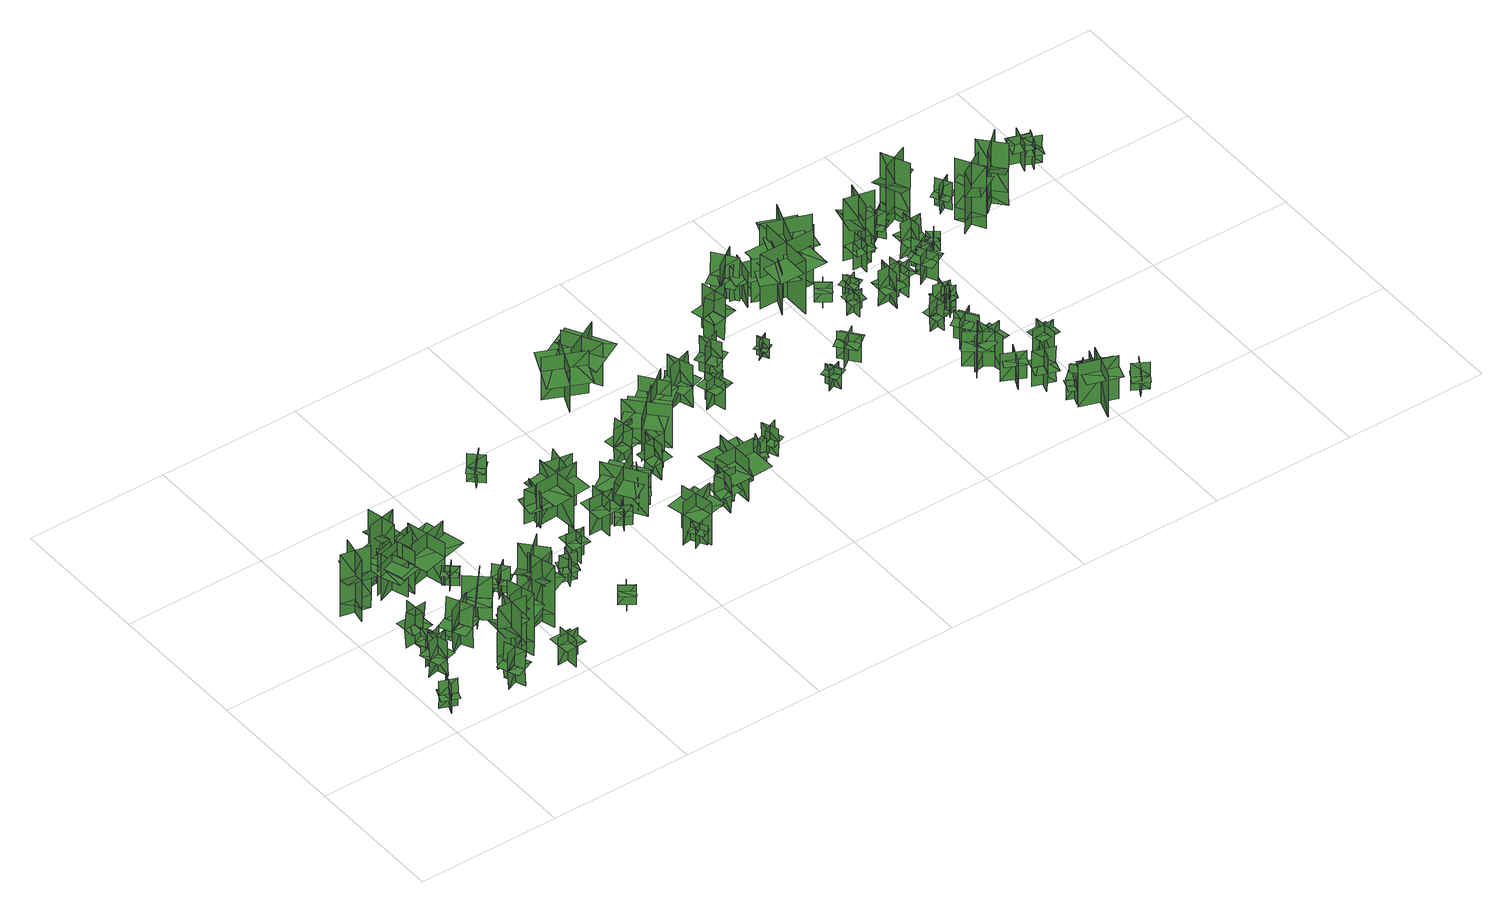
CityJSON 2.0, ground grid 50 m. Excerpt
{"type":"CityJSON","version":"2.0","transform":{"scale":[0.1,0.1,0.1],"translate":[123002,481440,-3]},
"CityObjects":{
"tree1":{"type":"SolitaryVegetationObject","geometry":[{"type":"MultiSurface","lod":"1","boundaries":[[[0,1,2]],[[0,2,3]],[[4,5,6]],[[4,6,7]],[[8,9,5]],[[8,5,4]],[[10,11,1]],[[10,1,0]],[[0,1,12]],[[0,12,13]],[[0,14,15]],[[0,15,1]]]}]},
"tree2":{"type":"SolitaryVegetationObject","geometry":[{"type":"MultiSurface","lod":"1","boundaries":[[[16,17,18]],[[16,18,19]],[[20,21,22]],[[20,22,23]],[[24,25,21]],[[24,21,20]],[[26,27,17]],[[26,17,16]],[[16,17,28]],[[16,28,29]],[[16,30,31]],[[16,31,17]]]}]},
"tree3":{"type":"SolitaryVegetationObject","geometry":[{"type":"MultiSurface","lod":"1","boundaries":[[[32,33,34]],[[32,34,35]],[[36,37,38]],[[36,38,39]],[[40,41,42]],[[40,42,43]],[[40,43,44]],[[40,44,45]]]}]},
"tree4":{"type":"SolitaryVegetationObject","geometry":[{"type":"MultiSurface","lod":"1","boundaries":[[[46,47,48]],[[46,48,49]],[[50,51,52]],[[50,52,53]],[[54,55,51]],[[54,51,50]],[[56,57,47]],[[56,47,46]],[[58,59,60]],[[58,60,61]],[[62,63,64]],[[62,64,65]]]}]},
"tree5":{"type":"SolitaryVegetationObject","geometry":[{"type":"MultiSurface","lod":"1","boundaries":[[[66,67,68]],[[66,68,69]],[[70,71,72]],[[70,72,73]],[[74,75,71]],[[74,71,70]],[[76,77,67]],[[76,67,66]],[[66,67,78]],[[66,78,79]],[[66,80,81]],[[66,81,67]]]}]},
"tree6":{"type":"SolitaryVegetationObject","geometry":[{"type":"MultiSurface","lod":"1","boundaries":[[[82,83,84]],[[82,84,85]],[[86,87,88]],[[86,88,89]],[[90,91,87]],[[90,87,86]],[[92,93,83]],[[92,83,82]],[[82,83,94]],[[82,94,95]],[[82,96,97]],[[82,97,83]]]}]},
"tree7":{"type":"SolitaryVegetationObject","geometry":[{"type":"MultiSurface","lod":"1","boundaries":[[[98,99,100]],[[98,100,101]],[[102,103,104]],[[102,104,105]],[[106,107,103]],[[106,103,102]],[[108,109,99]],[[108,99,98]],[[98,99,110]],[[98,110,111]],[[98,112,113]],[[98,113,99]]]}]},
"tree8":{"type":"SolitaryVegetationObject","geometry":[{"type":"MultiSurface","lod":"1","boundaries":[[[114,115,116]],[[114,116,117]],[[118,119,120]],[[118,120,121]],[[122,123,119]],[[122,119,118]],[[124,125,115]],[[124,115,114]],[[126,127,128]],[[126,128,129]],[[130,131,132]],[[130,132,133]]]}]},
"tree9":{"type":"SolitaryVegetationObject","geometry":[{"type":"MultiSurface","lod":"1","boundaries":[[[134,135,136]],[[134,136,137]],[[138,139,140]],[[138,140,141]],[[142,143,144]],[[142,144,145]],[[142,145,146]],[[142,146,147]]]}]},
"tree10":{"type":"SolitaryVegetationObject","geometry":[{"type":"MultiSurface","lod":"1","boundaries":[[[148,149,150]],[[148,150,151]],[[152,153,154]],[[152,154,155]],[[156,157,153]],[[156,153,152]],[[158,159,149]],[[158,149,148]],[[160,161,162]],[[160,162,163]],[[164,165,166]],[[164,166,167]]]}]},
"tree11":{"type":"SolitaryVegetationObject","geometry":[{"type":"MultiSurface","lod":"1","boundaries":[[[168,169,170]],[[168,170,171]],[[172,173,174]],[[172,174,175]],[[176,177,173]],[[176,173,172]],[[178,179,169]],[[178,169,168]],[[180,181,182]],[[180,182,183]],[[184,185,186]],[[184,186,187]]]}]},
"tree12":{"type":"SolitaryVegetationObject","geometry":[{"type":"MultiSurface","lod":"1","boundaries":[[[188,189,190]],[[188,190,191]],[[192,193,194]],[[192,194,195]],[[196,197,198]],[[196,198,199]],[[196,199,200]],[[196,200,201]]]}]},
"tree13":{"type":"SolitaryVegetationObject","geometry":[{"type":"MultiSurface","lod":"1","boundaries":[[[202,203,204]],[[202,204,205]],[[206,207,208]],[[206,208,209]],[[210,211,212]],[[210,212,213]],[[210,213,214]],[[210,214,215]]]}]},
"tree14":{"type":"SolitaryVegetationObject","geometry":[{"type":"MultiSurface","lod":"1","boundaries":[[[216,217,218]],[[216,218,219]],[[220,221,222]],[[220,222,223]],[[224,225,226]],[[224,226,227]],[[224,227,228]],[[224,228,229]]]}]},
"tree15":{"type":"SolitaryVegetationObject","geometry":[{"type":"MultiSurface","lod":"1","boundaries":[[[230,231,232]],[[230,232,233]],[[234,235,236]],[[234,236,237]],[[238,239,235]],[[238,235,234]],[[240,241,231]],[[240,231,230]],[[230,231,242]],[[230,242,243]],[[230,244,245]],[[230,245,231]]]}]},
"tree16":{"type":"SolitaryVegetationObject","geometry":[{"type":"MultiSurface","lod":"1","boundaries":[[[246,247,248]],[[246,248,249]],[[250,251,252]],[[250,252,253]],[[254,255,251]],[[254,251,250]],[[256,257,247]],[[256,247,246]],[[246,247,258]],[[246,258,259]],[[246,260,261]],[[246,261,247]]]}]},
"tree17":{"type":"SolitaryVegetationObject","geometry":[{"type":"MultiSurface","lod":"1","boundaries":[[[262,263,264]],[[262,264,265]],[[266,267,268]],[[266,268,269]],[[270,271,272]],[[270,272,273]],[[270,273,274]],[[270,274,275]]]}]},
"tree18":{"type":"SolitaryVegetationObject","geometry":[{"type":"MultiSurface","lod":"1","boundaries":[[[276,277,278]],[[276,278,279]],[[280,281,282]],[[280,282,283]],[[284,285,286]],[[284,286,287]],[[284,287,288]],[[284,288,289]]]}]},
"tree19":{"type":"SolitaryVegetationObject","geometry":[{"type":"MultiSurface","lod":"1","boundaries":[[[290,291,292]],[[290,292,293]],[[294,295,296]],[[294,296,297]],[[298,299,300]],[[298,300,301]],[[298,301,302]],[[298,302,303]]]}]},
"tree20":{"type":"SolitaryVegetationObject","geometry":[{"type":"MultiSurface","lod":"1","boundaries":[[[304,305,306]],[[304,306,307]],[[308,309,310]],[[308,310,311]],[[312,313,309]],[[312,309,308]],[[314,315,305]],[[314,305,304]],[[316,317,318]],[[316,318,319]],[[320,321,322]],[[320,322,323]]]}]},
"tree21":{"type":"SolitaryVegetationObject","geometry":[{"type":"MultiSurface","lod":"1","boundaries":[[[324,325,326]],[[324,326,327]],[[328,329,330]],[[328,330,331]],[[332,333,329]],[[332,329,328]],[[334,335,325]],[[334,325,324]],[[336,337,338]],[[336,338,339]],[[340,341,342]],[[340,342,343]]]}]},
"tree22":{"type":"SolitaryVegetationObject","geometry":[{"type":"MultiSurface","lod":"1","boundaries":[[[344,345,346]],[[344,346,347]],[[348,349,350]],[[348,350,351]],[[352,353,349]],[[352,349,348]],[[354,355,345]],[[354,345,344]],[[344,345,356]],[[344,356,357]],[[344,358,359]],[[344,359,345]]]}]},
"tree23":{"type":"SolitaryVegetationObject","geometry":[{"type":"MultiSurface","lod":"1","boundaries":[[[360,361,362]],[[360,362,363]],[[364,365,366]],[[364,366,367]],[[368,369,365]],[[368,365,364]],[[370,371,361]],[[370,361,360]],[[360,361,372]],[[360,372,373]],[[360,374,375]],[[360,375,361]]]}]},
"tree24":{"type":"SolitaryVegetationObject","geometry":[{"type":"MultiSurface","lod":"1","boundaries":[[[376,377,378]],[[376,378,379]],[[380,381,382]],[[380,382,383]],[[384,385,386]],[[384,386,387]],[[384,387,388]],[[384,388,389]]]}]},
"tree25":{"type":"SolitaryVegetationObject","geometry":[{"type":"MultiSurface","lod":"1","boundaries":[[[390,391,392]],[[390,392,393]],[[394,395,396]],[[394,396,397]],[[398,399,400]],[[398,400,401]],[[398,402,403]],[[398,403,399]]]}]},
"tree26":{"type":"SolitaryVegetationObject","geometry":[{"type":"MultiSurface","lod":"1","boundaries":[[[404,405,406]],[[404,406,407]],[[408,409,410]],[[408,410,411]],[[412,413,409]],[[412,409,408]],[[414,415,405]],[[414,405,404]],[[404,405,416]],[[404,416,417]],[[404,418,419]],[[404,419,405]]]}]},
"tree27":{"type":"SolitaryVegetationObject","geometry":[{"type":"MultiSurface","lod":"1","boundaries":[[[420,421,422]],[[420,422,423]],[[424,425,426]],[[424,426,427]],[[428,429,425]],[[428,425,424]],[[430,431,421]],[[430,421,420]],[[420,421,432]],[[420,432,433]],[[420,434,435]],[[420,435,421]]]}]},
"tree28":{"type":"SolitaryVegetationObject","geometry":[{"type":"MultiSurface","lod":"1","boundaries":[[[436,437,438]],[[436,438,439]],[[440,441,442]],[[440,442,443]],[[444,445,446]],[[444,446,447]],[[444,447,448]],[[444,448,449]]]}]},
"tree29":{"type":"SolitaryVegetationObject","geometry":[{"type":"MultiSurface","lod":"1","boundaries":[[[450,451,452]],[[450,452,453]],[[454,455,456]],[[454,456,457]],[[458,459,460]],[[458,460,461]],[[458,462,463]],[[458,463,459]]]}]},
"tree30":{"type":"SolitaryVegetationObject","geometry":[{"type":"MultiSurface","lod":"1","boundaries":[[[464,465,466]],[[464,466,467]],[[468,469,470]],[[468,470,471]],[[472,473,469]],[[472,469,468]],[[474,475,465]],[[474,465,464]],[[464,465,476]],[[464,476,477]],[[464,478,479]],[[464,479,465]]]}]},
"tree31":{"type":"SolitaryVegetationObject","geometry":[{"type":"MultiSurface","lod":"1","boundaries":[[[480,481,482]],[[480,482,483]],[[484,485,486]],[[484,486,487]],[[488,489,490]],[[488,490,491]],[[488,491,492]],[[488,492,493]]]}]},
"tree32":{"type":"SolitaryVegetationObject","geometry":[{"type":"MultiSurface","lod":"1","boundaries":[[[494,495,496]],[[494,496,497]],[[498,499,500]],[[498,500,501]],[[502,503,504]],[[502,504,505]],[[502,505,506]],[[502,506,507]]]}]},
"tree33":{"type":"SolitaryVegetationObject","geometry":[{"type":"MultiSurface","lod":"1","boundaries":[[[508,509,510]],[[508,510,511]],[[512,513,514]],[[512,514,515]],[[516,517,518]],[[516,518,519]],[[516,519,520]],[[516,520,521]]]}]},
"tree34":{"type":"SolitaryVegetationObject","geometry":[{"type":"MultiSurface","lod":"1","boundaries":[[[522,523,524]],[[522,524,525]],[[526,527,528]],[[526,528,529]],[[530,531,532]],[[530,532,533]],[[530,533,534]],[[530,534,535]]]}]},
"tree35":{"type":"SolitaryVegetationObject","geometry":[{"type":"MultiSurface","lod":"1","boundaries":[[[536,537,538]],[[536,538,539]],[[540,541,542]],[[540,542,543]],[[544,545,541]],[[544,541,540]],[[546,547,537]],[[546,537,536]],[[536,537,548]],[[536,548,549]],[[536,550,551]],[[536,551,537]]]}]},
"tree36":{"type":"SolitaryVegetationObject","geometry":[{"type":"MultiSurface","lod":"1","boundaries":[[[552,553,554]],[[552,554,555]],[[556,557,558]],[[556,558,559]],[[560,561,557]],[[560,557,556]],[[562,563,553]],[[562,553,552]],[[552,553,564]],[[552,564,565]],[[552,566,567]],[[552,567,553]]]}]},
"tree37":{"type":"SolitaryVegetationObject","geometry":[{"type":"MultiSurface","lod":"1","boundaries":[[[568,569,570]],[[568,570,571]],[[572,573,574]],[[572,574,575]],[[576,577,573]],[[576,573,572]],[[578,579,569]],[[578,569,568]],[[568,569,580]],[[568,580,581]],[[568,582,583]],[[568,583,569]]]}]},
"tree38":{"type":"SolitaryVegetationObject","geometry":[{"type":"MultiSurface","lod":"1","boundaries":[[[584,585,586]],[[584,586,587]],[[588,589,590]],[[588,590,591]],[[592,593,589]],[[592,589,588]],[[594,595,585]],[[594,585,584]],[[584,585,596]],[[584,596,597]],[[584,598,599]],[[584,599,585]]]}]},
"tree39":{"type":"SolitaryVegetationObject","geometry":[{"type":"MultiSurface","lod":"1","boundaries":[[[600,601,602]],[[600,602,603]],[[604,605,606]],[[604,606,607]],[[608,609,610]],[[608,610,611]],[[608,611,612]],[[608,612,613]]]}]},
"tree40":{"type":"SolitaryVegetationObject","geometry":[{"type":"MultiSurface","lod":"1","boundaries":[[[614,615,616]],[[614,616,617]],[[618,619,620]],[[618,620,621]],[[622,623,624]],[[622,624,625]],[[622,625,626]],[[622,626,627]]]}]},
"tree41":{"type":"SolitaryVegetationObject","geometry":[{"type":"MultiSurface","lod":"1","boundaries":[[[628,629,630]],[[628,630,631]],[[632,633,634]],[[632,634,635]],[[636,637,638]],[[636,638,639]],[[636,639,640]],[[636,640,641]]]}]},
"tree42":{"type":"SolitaryVegetationObject","geometry":[{"type":"MultiSurface","lod":"1","boundaries":[[[642,643,644]],[[642,644,645]],[[646,647,648]],[[646,648,649]],[[650,651,652]],[[650,652,653]],[[650,654,655]],[[650,655,651]]]}]},
"tree43":{"type":"SolitaryVegetationObject","geometry":[{"type":"MultiSurface","lod":"1","boundaries":[[[656,657,658]],[[656,658,659]],[[660,661,662]],[[660,662,663]],[[664,665,661]],[[664,661,660]],[[666,667,657]],[[666,657,656]],[[656,657,668]],[[656,668,669]],[[656,670,671]],[[656,671,657]]]}]},
"tree44":{"type":"SolitaryVegetationObject","geometry":[{"type":"MultiSurface","lod":"1","boundaries":[[[672,673,674]],[[672,674,675]],[[676,677,678]],[[676,678,679]],[[680,681,682]],[[680,682,683]],[[680,683,684]],[[680,684,685]]]}]},
"tree45":{"type":"SolitaryVegetationObject","geometry":[{"type":"MultiSurface","lod":"1","boundaries":[[[686,687,688]],[[686,688,689]],[[690,691,692]],[[690,692,693]],[[694,695,691]],[[694,691,690]],[[696,697,687]],[[696,687,686]],[[686,687,698]],[[686,698,699]],[[686,700,701]],[[686,701,687]]]}]},
"tree46":{"type":"SolitaryVegetationObject","geometry":[{"type":"MultiSurface","lod":"1","boundaries":[[[702,703,704]],[[702,704,705]],[[706,707,708]],[[706,708,709]],[[710,711,707]],[[710,707,706]],[[712,713,703]],[[712,703,702]],[[702,703,714]],[[702,714,715]],[[702,716,717]],[[702,717,703]]]}]},
"tree47":{"type":"SolitaryVegetationObject","geometry":[{"type":"MultiSurface","lod":"1","boundaries":[[[718,719,720]],[[718,720,721]],[[722,723,724]],[[722,724,725]],[[726,727,728]],[[726,728,729]],[[726,729,730]],[[726,730,731]]]}]},
"tree48":{"type":"SolitaryVegetationObject","geometry":[{"type":"MultiSurface","lod":"1","boundaries":[[[732,733,734]],[[732,734,735]],[[736,737,738]],[[736,738,739]],[[740,741,742]],[[740,742,743]],[[740,743,744]],[[740,744,745]]]}]},
"tree49":{"type":"SolitaryVegetationObject","geometry":[{"type":"MultiSurface","lod":"1","boundaries":[[[746,747,748]],[[746,748,749]],[[750,751,752]],[[750,752,753]],[[754,755,751]],[[754,751,750]],[[756,757,747]],[[756,747,746]],[[746,747,758]],[[746,758,759]],[[746,760,761]],[[746,761,747]]]}]},
"tree50":{"type":"SolitaryVegetationObject","geometry":[{"type":"MultiSurface","lod":"1","boundaries":[[[762,763,764]],[[762,764,765]],[[766,767,768]],[[766,768,769]],[[770,771,767]],[[770,767,766]],[[772,773,763]],[[772,763,762]],[[762,763,774]],[[762,774,775]],[[762,776,777]],[[762,777,763]]]}]},
"tree51":{"type":"SolitaryVegetationObject","geometry":[{"type":"MultiSurface","lod":"1","boundaries":[[[778,779,780]],[[778,780,781]],[[782,783,784]],[[782,784,785]],[[786,787,783]],[[786,783,782]],[[788,789,779]],[[788,779,778]],[[778,779,790]],[[778,790,791]],[[778,792,793]],[[778,793,779]]]}]},
"tree52":{"type":"SolitaryVegetationObject","geometry":[{"type":"MultiSurface","lod":"1","boundaries":[[[794,795,796]],[[794,796,797]],[[798,799,800]],[[798,800,801]],[[802,803,804]],[[802,804,805]],[[802,805,806]],[[802,806,807]]]}]},
"tree53":{"type":"SolitaryVegetationObject","geometry":[{"type":"MultiSurface","lod":"1","boundaries":[[[808,809,810]],[[808,810,811]],[[812,813,814]],[[812,814,815]],[[816,817,818]],[[816,818,819]],[[816,819,820]],[[816,820,821]]]}]},
"tree54":{"type":"SolitaryVegetationObject","geometry":[{"type":"MultiSurface","lod":"1","boundaries":[[[822,823,824]],[[822,824,825]],[[826,827,828]],[[826,828,829]],[[830,831,827]],[[830,827,826]],[[832,833,823]],[[832,823,822]],[[822,823,834]],[[822,834,835]],[[822,836,837]],[[822,837,823]]]}]},
"tree55":{"type":"SolitaryVegetationObject","geometry":[{"type":"MultiSurface","lod":"1","boundaries":[[[838,839,840]],[[838,840,841]],[[842,843,844]],[[842,844,845]],[[846,847,848]],[[846,848,849]],[[846,850,851]],[[846,851,847]]]}]},
"tree56":{"type":"SolitaryVegetationObject","geometry":[{"type":"MultiSurface","lod":"1","boundaries":[[[852,853,854]],[[852,854,855]],[[856,857,858]],[[856,858,859]],[[860,861,862]],[[860,862,863]],[[860,863,864]],[[860,864,865]]]}]},
"tree57":{"type":"SolitaryVegetationObject","geometry":[{"type":"MultiSurface","lod":"1","boundaries":[[[866,867,868]],[[866,868,869]],[[870,871,872]],[[870,872,873]],[[874,875,876]],[[874,876,877]],[[874,877,878]],[[874,878,879]]]}]},
"tree58":{"type":"SolitaryVegetationObject","geometry":[{"type":"MultiSurface","lod":"1","boundaries":[[[880,881,882]],[[880,882,883]],[[884,885,886]],[[884,886,887]],[[888,889,885]],[[888,885,884]],[[890,891,881]],[[890,881,880]],[[880,881,892]],[[880,892,893]],[[880,894,895]],[[880,895,881]]]}]},
"tree59":{"type":"SolitaryVegetationObject","geometry":[{"type":"MultiSurface","lod":"1","boundaries":[[[896,897,898]],[[896,898,899]],[[900,901,902]],[[900,902,903]],[[904,905,906]],[[904,906,907]],[[904,907,908]],[[904,908,909]]]}]},
"tree60":{"type":"SolitaryVegetationObject","geometry":[{"type":"MultiSurface","lod":"1","boundaries":[[[910,911,912]],[[910,912,913]],[[914,915,916]],[[914,916,917]],[[918,919,920]],[[918,920,921]],[[918,921,922]],[[918,922,923]]]}]},
"tree61":{"type":"SolitaryVegetationObject","geometry":[{"type":"MultiSurface","lod":"1","boundaries":[[[924,925,926]],[[924,926,927]],[[928,929,930]],[[928,930,931]],[[932,933,934]],[[932,934,935]],[[932,936,937]],[[932,937,933]]]}]},
"tree62":{"type":"SolitaryVegetationObject","geometry":[{"type":"MultiSurface","lod":"1","boundaries":[[[938,939,940]],[[938,940,941]],[[942,943,944]],[[942,944,945]],[[946,947,948]],[[946,948,949]],[[946,949,950]],[[946,950,951]]]}]},
"tree63":{"type":"SolitaryVegetationObject","geometry":[{"type":"MultiSurface","lod":"1","boundaries":[[[952,953,954]],[[952,954,955]],[[956,957,958]],[[956,958,959]],[[960,961,962]],[[960,962,963]],[[960,964,965]],[[960,965,961]]]}]},
"tree64":{"type":"SolitaryVegetationObject","geometry":[{"type":"MultiSurface","lod":"1","boundaries":[[[966,967,968]],[[966,968,969]],[[970,971,972]],[[970,972,973]],[[974,975,976]],[[974,976,977]],[[974,978,979]],[[974,979,975]]]}]},
"tree65":{"type":"SolitaryVegetationObject","geometry":[{"type":"MultiSurface","lod":"1","boundaries":[[[980,981,982]],[[980,982,983]],[[984,985,986]],[[984,986,987]],[[988,989,990]],[[988,990,991]],[[988,991,992]],[[988,992,993]]]}]},
"tree66":{"type":"SolitaryVegetationObject","geometry":[{"type":"MultiSurface","lod":"1","boundaries":[[[994,995,996]],[[994,996,997]],[[998,999,1000]],[[998,1000,1001]],[[1002,1003,1004]],[[1002,1004,1005]],[[1002,1005,1006]],[[1002,1006,1007]]]}]},
"tree67":{"type":"SolitaryVegetationObject","geometry":[{"type":"MultiSurface","lod":"1","boundaries":[[[1008,1009,1010]],[[1008,1010,1011]],[[1012,1013,1014]],[[1012,1014,1015]],[[1016,1017,1013]],[[1016,1013,1012]],[[1018,1019,1009]],[[1018,1009,1008]],[[1008,1009,1020]],[[1008,1020,1021]],[[1008,1022,1023]],[[1008,1023,1009]]]}]},
"tree68":{"type":"SolitaryVegetationObject","geometry":[{"type":"MultiSurface","lod":"1","boundaries":[[[1024,1025,1026]],[[1024,1026,1027]],[[1028,1029,1030]],[[1028,1030,1031]],[[1032,1033,1034]],[[1032,1034,1035]],[[1032,1036,1037]],[[1032,1037,1033]]]}]},
"tree69":{"type":"SolitaryVegetationObject","geometry":[{"type":"MultiSurface","lod":"1","boundaries":[[[1038,1039,1040]],[[1038,1040,1041]],[[1042,1043,1044]],[[1042,1044,1045]],[[1046,1047,1043]],[[1046,1043,1042]],[[1048,1049,1039]],[[1048,1039,1038]],[[1038,1039,1050]],[[1038,1050,1051]],[[1038,1052,1053]],[[1038,1053,1039]]]}]},
"tree70":{"type":"SolitaryVegetationObject","geometry":[{"type":"MultiSurface","lod":"1","boundaries":[[[1054,1055,1056]],[[1054,1056,1057]],[[1058,1059,1060]],[[1058,1060,1061]],[[1062,1063,1064]],[[1062,1064,1065]],[[1062,1066,1067]],[[1062,1067,1063]]]}]},
"tree71":{"type":"SolitaryVegetationObject","geometry":[{"type":"MultiSurface","lod":"1","boundaries":[[[1068,1069,1070]],[[1068,1070,1071]],[[1072,1073,1074]],[[1072,1074,1075]],[[1076,1077,1073]],[[1076,1073,1072]],[[1078,1079,1069]],[[1078,1069,1068]],[[1068,1069,1080]],[[1068,1080,1081]],[[1068,1082,1083]],[[1068,1083,1069]]]}]},
"tree72":{"type":"SolitaryVegetationObject","geometry":[{"type":"MultiSurface","lod":"1","boundaries":[[[1084,1085,1086]],[[1084,1086,1087]],[[1088,1089,1090]],[[1088,1090,1091]],[[1092,1093,1094]],[[1092,1094,1095]],[[1092,1096,1097]],[[1092,1097,1093]]]}]},
"tree73":{"type":"SolitaryVegetationObject","geometry":[{"type":"MultiSurface","lod":"1","boundaries":[[[1098,1099,1100]],[[1098,1100,1101]],[[1102,1103,1104]],[[1102,1104,1105]],[[1106,1107,1108]],[[1106,1108,1109]],[[1106,1109,1110]],[[1106,1110,1111]]]}]},
"tree74":{"type":"SolitaryVegetationObject","geometry":[{"type":"MultiSurface","lod":"1","boundaries":[[[1112,1113,1114]],[[1112,1114,1115]],[[1116,1117,1118]],[[1116,1118,1119]],[[1120,1121,1122]],[[1120,1122,1123]],[[1120,1123,1124]],[[1120,1124,1125]]]}]},
"tree75":{"type":"SolitaryVegetationObject","geometry":[{"type":"MultiSurface","lod":"1","boundaries":[[[1126,1127,1128]],[[1126,1128,1129]],[[1130,1131,1132]],[[1130,1132,1133]],[[1134,1135,1136]],[[1134,1136,1137]],[[1134,1138,1139]],[[1134,1139,1135]]]}]},
"tree76":{"type":"SolitaryVegetationObject","geometry":[{"type":"MultiSurface","lod":"1","boundaries":[[[1140,1141,1142]],[[1140,1142,1143]],[[1144,1145,1146]],[[1144,1146,1147]],[[1148,1149,1145]],[[1148,1145,1144]],[[1150,1151,1141]],[[1150,1141,1140]],[[1140,1141,1152]],[[1140,1152,1153]],[[1140,1154,1155]],[[1140,1155,1141]]]}]},
"tree77":{"type":"SolitaryVegetationObject","geometry":[{"type":"MultiSurface","lod":"1","boundaries":[[[1156,1157,1158]],[[1156,1158,1159]],[[1160,1161,1162]],[[1160,1162,1163]],[[1164,1165,1161]],[[1164,1161,1160]],[[1166,1167,1157]],[[1166,1157,1156]],[[1168,1169,1170]],[[1168,1170,1171]],[[1172,1173,1174]],[[1172,1174,1175]]]}]},
"tree78":{"type":"SolitaryVegetationObject","geometry":[{"type":"MultiSurface","lod":"1","boundaries":[[[1176,1177,1178]],[[1176,1178,1179]],[[1180,1181,1182]],[[1180,1182,1183]],[[1184,1185,1186]],[[1184,1186,1187]],[[1184,1188,1189]],[[1184,1189,1185]]]}]},
"tree79":{"type":"SolitaryVegetationObject","geometry":[{"type":"MultiSurface","lod":"1","boundaries":[[[1190,1191,1192]],[[1190,1192,1193]],[[1194,1195,1196]],[[1194,1196,1197]],[[1198,1199,1200]],[[1198,1200,1201]],[[1198,1202,1203]],[[1198,1203,1199]]]}]},
"tree80":{"type":"SolitaryVegetationObject","geometry":[{"type":"MultiSurface","lod":"1","boundaries":[[[1204,1205,1206]],[[1204,1206,1207]],[[1208,1209,1210]],[[1208,1210,1211]],[[1212,1213,1209]],[[1212,1209,1208]],[[1214,1215,1205]],[[1214,1205,1204]],[[1216,1217,1218]],[[1216,1218,1219]],[[1220,1221,1222]],[[1220,1222,1223]]]}]},
"tree81":{"type":"SolitaryVegetationObject","geometry":[{"type":"MultiSurface","lod":"1","boundaries":[[[1224,1225,1226]],[[1224,1226,1227]],[[1228,1229,1230]],[[1228,1230,1231]],[[1232,1233,1229]],[[1232,1229,1228]],[[1234,1235,1225]],[[1234,1225,1224]],[[1224,1225,1236]],[[1224,1236,1237]],[[1224,1238,1239]],[[1224,1239,1225]]]}]},
"tree82":{"type":"SolitaryVegetationObject","geometry":[{"type":"MultiSurface","lod":"1","boundaries":[[[1240,1241,1242]],[[1240,1242,1243]],[[1244,1245,1246]],[[1244,1246,1247]],[[1248,1249,1250]],[[1248,1250,1251]],[[1248,1251,1252]],[[1248,1252,1253]]]}]},
"tree83":{"type":"SolitaryVegetationObject","geometry":[{"type":"MultiSurface","lod":"1","boundaries":[[[1254,1255,1256]],[[1254,1256,1257]],[[1258,1259,1260]],[[1258,1260,1261]],[[1262,1263,1259]],[[1262,1259,1258]],[[1264,1265,1255]],[[1264,1255,1254]],[[1254,1255,1266]],[[1254,1266,1267]],[[1254,1268,1269]],[[1254,1269,1255]]]}]},
"tree84":{"type":"SolitaryVegetationObject","geometry":[{"type":"MultiSurface","lod":"1","boundaries":[[[1270,1271,1272]],[[1270,1272,1273]],[[1274,1275,1276]],[[1274,1276,1277]],[[1278,1279,1275]],[[1278,1275,1274]],[[1280,1281,1271]],[[1280,1271,1270]],[[1270,1271,1282]],[[1270,1282,1283]],[[1270,1284,1285]],[[1270,1285,1271]]]}]},
"tree85":{"type":"SolitaryVegetationObject","geometry":[{"type":"MultiSurface","lod":"1","boundaries":[[[1286,1287,1288]],[[1286,1288,1289]],[[1290,1291,1292]],[[1290,1292,1293]],[[1294,1295,1291]],[[1294,1291,1290]],[[1296,1297,1287]],[[1296,1287,1286]],[[1286,1287,1298]],[[1286,1298,1299]],[[1286,1300,1301]],[[1286,1301,1287]]]}]},
"tree86":{"type":"SolitaryVegetationObject","geometry":[{"type":"MultiSurface","lod":"1","boundaries":[[[1302,1303,1304]],[[1302,1304,1305]],[[1306,1307,1308]],[[1306,1308,1309]],[[1310,1311,1312]],[[1310,1312,1313]],[[1310,1313,1314]],[[1310,1314,1315]]]}]},
"tree87":{"type":"SolitaryVegetationObject","geometry":[{"type":"MultiSurface","lod":"1","boundaries":[[[1316,1317,1318]],[[1316,1318,1319]],[[1320,1321,1322]],[[1320,1322,1323]],[[1324,1325,1321]],[[1324,1321,1320]],[[1326,1327,1317]],[[1326,1317,1316]],[[1328,1329,1330]],[[1328,1330,1331]],[[1332,1333,1334]],[[1332,1334,1335]]]}]},
"tree88":{"type":"SolitaryVegetationObject","geometry":[{"type":"MultiSurface","lod":"1","boundaries":[[[1336,1337,1338]],[[1336,1338,1339]],[[1340,1341,1342]],[[1340,1342,1343]],[[1344,1345,1341]],[[1344,1341,1340]],[[1346,1347,1337]],[[1346,1337,1336]],[[1348,1349,1350]],[[1348,1350,1351]],[[1352,1353,1354]],[[1352,1354,1355]]]}]},
"tree89":{"type":"SolitaryVegetationObject","geometry":[{"type":"MultiSurface","lod":"1","boundaries":[[[1356,1357,1358]],[[1356,1358,1359]],[[1360,1361,1362]],[[1360,1362,1363]],[[1364,1365,1361]],[[1364,1361,1360]],[[1366,1367,1357]],[[1366,1357,1356]],[[1356,1357,1368]],[[1356,1368,1369]],[[1356,1370,1371]],[[1356,1371,1357]]]}]},
"tree90":{"type":"SolitaryVegetationObject","geometry":[{"type":"MultiSurface","lod":"1","boundaries":[[[1372,1373,1374]],[[1372,1374,1375]],[[1376,1377,1378]],[[1376,1378,1379]],[[1380,1381,1377]],[[1380,1377,1376]],[[1382,1383,1373]],[[1382,1373,1372]],[[1384,1385,1386]],[[1384,1386,1387]],[[1388,1389,1390]],[[1388,1390,1391]]]}]},
"tree91":{"type":"SolitaryVegetationObject","geometry":[{"type":"MultiSurface","lod":"1","boundaries":[[[1392,1393,1394]],[[1392,1394,1395]],[[1396,1397,1398]],[[1396,1398,1399]],[[1400,1401,1402]],[[1400,1402,1403]],[[1400,1403,1404]],[[1400,1404,1405]]]}]},
"tree92":{"type":"SolitaryVegetationObject","geometry":[{"type":"MultiSurface","lod":"1","boundaries":[[[1406,1407,1408]],[[1406,1408,1409]],[[1410,1411,1412]],[[1410,1412,1413]],[[1414,1415,1411]],[[1414,1411,1410]],[[1416,1417,1407]],[[1416,1407,1406]],[[1406,1407,1418]],[[1406,1418,1419]],[[1406,1420,1421]],[[1406,1421,1407]]]}]}
},
"vertices":[
[35,75,62],[56,131,62],[28,142,62],[6,86,62],[18,113,62],[73,91,62],[74,94,117],[19,116,117],[19,116,8],[74,94,8],[37,74,8],[59,130,8],[56,131,117],[35,75,117],[63,64,62],[84,120,62],
[129,221,78],[109,295,78],[71,285,78],[91,211,78],[83,247,78],[156,266,78],[155,271,148],[81,251,148],[81,251,8],[155,271,8],[132,222,8],[112,296,8],[109,295,148],[129,221,148],[166,231,78],[147,305,78],
[156,281,7],[126,352,7],[126,352,115],[156,281,115],[176,329,7],[104,298,7],[104,298,115],[176,329,115],[176,329,84],[160,365,84],[89,334,84],[104,298,84],[120,263,84],[191,294,84],
[136,620,59],[34,639,59],[35,641,253],[136,621,253],[93,685,59],[73,583,59],[74,583,253],[93,685,253],[93,685,7],[74,583,7],[136,621,7],[35,641,7],[136,621,154],[35,640,154],[25,589,172],[126,569,172],[49,638,184],[125,624,184],[132,662,195],[56,676,195],
[144,449,76],[149,373,76],[189,376,77],[183,452,77],[184,416,76],[108,410,76],[109,405,147],[185,411,147],[185,411,6],[109,405,6],[141,449,6],[146,373,6],[149,373,147],[144,449,147],[105,447,77],[111,370,77],
[242,66,77],[313,94,77],[298,131,77],[227,103,77],[262,115,77],[290,44,77],[294,45,147],[266,117,147],[266,117,7],[294,45,7],[243,63,7],[314,91,7],[313,94,147],[242,66,147],[256,30,77],[327,58,77],
[206,301,92],[290,343,92],[268,386,93],[185,345,93],[225,363,92],[267,279,92],[272,282,178],[231,365,178],[231,365,7],[272,282,7],[208,298,7],[291,339,7],[290,343,178],[206,301,178],[227,259,93],[311,300,93],
[316,100,59],[322,204,59],[324,204,254],[318,100,254],[375,152,60],[271,158,60],[271,157,254],[375,152,254],[375,152,8],[271,157,8],[318,100,8],[324,204,8],[317,100,154],[323,204,154],[270,207,173],[264,103,173],[322,190,185],[318,112,185],[358,110,196],[361,188,196],
[180,629,7],[180,629,147],[293,670,147],[293,670,7],[216,702,7],[216,702,147],[256,593,147],[256,593,7],[210,719,101],[153,698,101],[203,562,101],[260,583,101],[316,604,101],[266,739,101],
[375,246,59],[401,146,59],[399,145,254],[373,245,254],[335,178,60],[435,205,60],[435,205,254],[334,179,254],[334,179,8],[435,205,8],[373,245,8],[399,145,8],[374,245,154],[400,145,154],[451,159,173],[425,259,173],[396,159,185],[376,234,185],[338,224,196],[358,149,196],
[231,760,60],[253,659,60],[251,658,254],[229,760,254],[188,695,60],[289,716,60],[289,717,254],[188,696,254],[188,696,8],[289,717,8],[229,760,8],[251,658,8],[230,760,155],[251,659,155],[303,670,174],[282,771,174],[248,672,185],[232,748,185],[193,740,196],[210,664,196],
[325,697,7],[325,697,178],[185,653,178],[185,653,7],[278,610,7],[278,610,178],[235,745,178],[235,745,7],[284,589,122],[355,611,122],[302,780,122],[231,758,122],[161,736,122],[214,567,122],
[413,271,7],[356,218,7],[356,218,115],[413,271,115],[361,273,7],[414,216,7],[414,216,115],[361,273,115],[361,273,84],[333,246,84],[386,190,84],[414,216,84],[442,242,84],[390,299,84],
[333,676,7],[333,676,177],[190,642,177],[190,642,7],[279,592,7],[279,592,177],[247,730,177],[247,730,7],[284,571,122],[356,588,122],[315,759,122],[244,743,122],[172,726,122],[212,554,122],
[327,416,92],[398,355,92],[430,391,93],[359,453,93],[392,422,92],[330,351,92],[335,348,178],[396,418,178],[396,418,7],[335,348,7],[325,413,7],[395,352,7],[398,355,178],[327,416,178],[296,381,93],[367,319,93],
[390,249,62],[412,304,62],[383,315,63],[362,260,63],[373,286,62],[429,264,62],[430,268,117],[375,290,117],[375,290,8],[430,268,8],[393,248,8],[414,303,8],[412,304,117],[390,249,117],[418,238,63],[440,293,63],
[468,104,6],[472,27,6],[472,27,114],[468,104,114],[433,66,6],[510,70,6],[510,70,114],[433,66,114],[433,66,84],[435,27,84],[512,31,84],[510,70,84],[508,108,84],[431,105,84],
[376,568,8],[376,568,178],[342,711,178],[342,711,8],[292,622,8],[292,622,178],[431,654,178],[431,654,8],[271,617,123],[288,545,123],[460,586,123],[443,657,123],[426,729,123],[254,689,123],
[371,577,7],[412,540,7],[412,540,84],[371,577,84],[373,540,7],[410,581,7],[410,581,84],[373,540,84],[373,540,62],[393,522,62],[430,563,62],[410,581,62],[389,600,62],[352,559,62],
[502,313,58],[529,213,58],[528,212,253],[500,312,253],[463,245,59],[563,272,59],[562,273,253],[463,246,253],[463,246,7],[562,273,7],[500,312,7],[528,212,7],[501,312,153],[528,212,153],[579,226,172],[552,326,172],[524,226,184],[503,301,184],[466,290,195],[487,216,195],
[568,287,59],[498,364,59],[500,365,254],[569,288,254],[572,366,59],[495,296,59],[496,296,254],[573,365,254],[573,365,8],[496,296,8],[569,288,8],[500,365,8],[569,288,154],[499,365,154],[460,330,173],[529,253,173],[509,355,185],[561,297,185],[590,324,195],[538,381,195],
[470,422,62],[516,459,62],[497,483,62],[451,446,62],[473,463,62],[511,416,62],[513,419,116],[476,465,116],[476,465,7],[513,419,7],[471,420,7],[518,457,7],[516,459,116],[470,422,116],[489,398,62],[535,435,62],
[698,391,65],[680,334,65],[709,325,66],[727,381,66],[718,354,65],[661,373,65],[660,369,120],[716,351,120],[716,351,11],[660,369,11],[696,391,11],[677,335,11],[680,334,120],[698,391,120],[669,400,66],[651,343,66],
[781,189,9],[749,144,9],[749,144,86],[781,189,86],[744,183,9],[790,151,9],[790,151,86],[744,183,86],[744,183,64],[729,160,64],[774,128,64],[790,151,64],[806,174,64],[760,206,64],
[768,466,13],[767,400,13],[767,400,124],[768,466,124],[732,430,13],[798,429,13],[798,429,124],[732,430,124],[732,430,88],[798,429,88],[799,466,88],[732,467,88],[731,394,88],[798,393,88],
[815,643,80],[739,653,80],[734,614,80],[810,603,80],[774,610,80],[784,685,80],[779,686,150],[769,610,150],[769,610,9],[779,686,9],[815,646,9],[740,656,9],[739,653,150],[815,643,150],[820,681,80],[744,691,80],
[719,920,66],[762,879,66],[784,901,66],[741,942,66],[761,922,66],[719,879,66],[722,876,120],[763,919,120],[763,919,11],[722,876,11],[718,918,11],[761,877,11],[762,879,120],[719,920,120],[699,898,66],[741,857,66],
[763,622,9],[920,633,9],[920,633,180],[763,622,180],[849,549,9],[837,706,9],[837,706,180],[849,549,180],[848,555,132],[917,561,132],[906,705,132],[838,700,132],[769,695,132],[780,550,132],
[912,539,13],[914,453,13],[914,453,155],[912,539,155],[867,492,13],[953,493,13],[953,493,155],[867,492,155],[867,492,109],[953,493,109],[952,540,109],[866,538,109],[868,445,109],[953,446,109],
[841,688,96],[933,672,96],[941,720,96],[849,736,96],[893,726,96],[877,634,96],[883,633,181],[899,725,181],[899,725,10],[883,633,10],[840,684,10],[932,668,10],[933,672,181],[841,688,181],[833,641,96],[925,625,96],
[951,479,16],[999,452,16],[999,452,92],[951,479,92],[961,443,16],[988,492,16],[988,492,92],[961,443,92],[961,443,71],[985,430,71],[1012,478,71],[988,492,71],[964,505,71],[937,457,71],
[1066,463,7],[980,595,7],[980,595,178],[1066,463,178],[1088,574,7],[956,488,7],[956,488,178],[1088,574,178],[1082,570,130],[1045,628,130],[924,549,130],[961,491,130],[999,434,130],[1120,512,130],
[1130,247,7],[1103,296,7],[1103,296,84],[1130,247,84],[1140,283,7],[1092,256,7],[1092,256,84],[1140,283,84],[1140,283,62],[1127,307,62],[1078,280,62],[1092,256,62],[1106,232,62],[1154,259,62],
[1116,361,6],[1142,242,6],[1142,242,175],[1116,361,175],[1072,293,6],[1191,319,6],[1191,319,175],[1072,293,175],[1072,293,127],[1085,233,127],[1204,260,127],[1191,319,127],[1177,378,127],[1059,352,127],
[1101,498,80],[1037,541,80],[1015,508,80],[1079,465,80],[1049,487,80],[1092,550,80],[1088,553,150],[1045,489,150],[1045,489,10],[1088,553,10],[1102,501,10],[1039,543,10],[1037,541,150],[1101,498,150],[1122,530,80],[1059,573,80],
[1121,713,82],[1197,724,82],[1191,763,82],[1116,752,82],[1152,756,82],[1163,681,82],[1168,681,152],[1157,757,152],[1157,757,12],[1168,681,12],[1122,710,12],[1197,721,12],[1197,724,152],[1121,713,152],[1127,675,82],[1202,686,82],
[1236,612,81],[1160,609,81],[1162,569,81],[1238,573,81],[1201,573,81],[1198,649,81],[1193,649,151],[1197,572,151],[1197,572,10],[1193,649,10],[1236,616,10],[1160,612,10],[1160,609,151],[1236,612,151],[1234,651,81],[1158,647,81],
[1319,362,77],[1243,366,77],[1241,326,77],[1317,323,77],[1280,326,77],[1284,402,77],[1280,402,147],[1276,326,147],[1276,326,7],[1280,402,7],[1319,365,7],[1243,369,7],[1243,366,147],[1319,362,147],[1321,401,77],[1245,405,77],
[1422,408,6],[1422,408,176],[1275,404,176],[1275,404,6],[1353,337,6],[1353,337,176],[1349,479,176],[1349,479,6],[1353,316,121],[1427,318,121],[1422,494,121],[1348,492,121],[1275,490,121],[1280,313,121],
[1314,675,9],[1206,790,9],[1206,790,180],[1314,675,180],[1317,788,9],[1201,680,9],[1201,680,180],[1317,788,180],[1312,783,132],[1265,834,132],[1159,735,132],[1206,685,132],[1253,634,132],[1359,733,132],
[1127,1092,8],[1127,1092,178],[1262,1033,178],[1262,1033,8],[1220,1126,8],[1220,1126,178],[1164,996,178],[1164,996,8],[1229,1146,123],[1162,1176,123],[1091,1014,123],[1158,985,123],[1226,955,123],[1296,1117,123],
[1310,843,10],[1373,760,10],[1373,760,184],[1310,843,184],[1300,763,10],[1383,827,10],[1383,827,184],[1300,763,184],[1300,763,127],[1383,827,127],[1348,872,127],[1265,809,127],[1334,718,127],[1417,782,127],
[1442,465,59],[1498,444,59],[1509,473,60],[1453,494,60],[1479,483,59],[1459,427,59],[1462,426,114],[1483,481,114],[1483,481,5],[1462,426,5],[1441,463,5],[1497,442,5],[1498,444,114],[1442,465,114],[1432,437,60],[1487,416,60],
[1221,1065,7],[1221,1065,178],[1350,1135,178],[1350,1135,7],[1251,1160,7],[1251,1160,178],[1318,1035,178],[1318,1035,7],[1241,1179,122],[1176,1144,122],[1259,989,122],[1324,1024,122],[1389,1059,122],[1306,1214,122],
[1569,497,59],[1515,473,59],[1527,444,59],[1582,468,59],[1555,458,59],[1531,512,59],[1528,511,113],[1552,456,113],[1552,456,4],[1528,511,4],[1568,499,4],[1514,475,4],[1515,473,113],[1569,497,113],[1557,524,59],[1503,500,59],
[1472,785,96],[1442,874,96],[1396,858,96],[1427,770,96],[1414,813,96],[1502,843,96],[1500,848,182],[1412,818,182],[1412,818,10],[1500,848,10],[1476,787,10],[1446,875,10],[1442,874,182],[1472,785,182],[1517,801,96],[1487,889,96],
[1492,902,12],[1451,865,12],[1451,865,89],[1492,902,89],[1455,904,12],[1492,863,12],[1492,863,89],[1455,904,89],[1455,904,68],[1435,885,68],[1472,844,68],[1492,863,68],[1513,882,68],[1475,922,68],
[1530,799,9],[1549,724,9],[1549,724,117],[1530,799,117],[1503,755,9],[1578,774,9],[1578,774,117],[1503,755,117],[1503,755,87],[1513,717,87],[1588,737,87],[1578,774,87],[1568,812,87],[1493,792,87],
[1648,902,80],[1580,866,80],[1599,831,80],[1666,867,80],[1633,851,80],[1598,919,80],[1593,916,150],[1629,849,150],[1629,849,10],[1593,916,10],[1646,905,10],[1579,869,10],[1580,866,150],[1648,902,150],[1630,936,80],[1562,900,80],
[1797,835,48],[1777,872,48],[1758,862,49],[1778,824,49],[1769,843,48],[1806,863,48],[1805,865,87],[1768,845,87],[1768,845,10],[1805,865,10],[1799,836,10],[1779,873,10],[1777,872,87],[1797,835,87],[1816,845,49],[1796,882,49],
[1725,1079,94],[1744,988,94],[1792,998,94],[1773,1089,94],[1780,1045,94],[1689,1026,94],[1690,1020,179],[1781,1039,179],[1781,1039,8],[1690,1020,8],[1722,1078,8],[1741,987,8],[1744,988,179],[1725,1079,179],[1679,1070,94],[1698,978,94],
[1852,601,14],[1903,623,14],[1903,623,91],[1852,601,91],[1886,588,14],[1864,638,14],[1864,638,91],[1886,588,91],[1886,588,69],[1912,599,69],[1890,649,69],[1864,638,69],[1839,627,69],[1861,577,69],
[2014,707,12],[1952,660,12],[1952,660,119],[2014,707,119],[1963,714,12],[2010,653,12],[2010,653,119],[1963,714,119],[1963,714,89],[1932,691,89],[1979,629,89],[2010,653,89],[2041,676,89],[1994,738,89],
[1821,1116,92],[1897,1171,92],[1869,1210,92],[1793,1156,92],[1830,1180,92],[1885,1105,92],[1889,1108,177],[1835,1184,177],[1835,1184,6],[1889,1108,6],[1823,1113,6],[1899,1168,6],[1897,1171,177],[1821,1116,177],[1849,1078,92],[1925,1132,92],
[1890,1070,6],[1911,1153,6],[1911,1153,148],[1890,1070,148],[1946,1104,6],[1863,1125,6],[1863,1125,148],[1946,1104,148],[1946,1104,102],[1863,1125,102],[1852,1080,102],[1934,1059,102],[1958,1149,102],[1875,1170,102],
[1914,1085,4],[2057,1021,4],[2057,1021,175],[1914,1085,175],[1955,980,4],[2019,1124,4],[2019,1124,175],[1955,980,175],[1957,986,127],[2020,958,127],[2079,1090,127],[2017,1118,127],[1954,1146,127],[1894,1014,127],
[2118,1043,3],[1918,1044,3],[1918,1044,220],[2118,1043,220],[2017,1144,3],[2015,943,3],[2015,943,220],[2017,1144,220],[2017,1135,160],[1929,1136,160],[1928,952,160],[2015,951,160],[2103,951,160],[2104,1135,160],
[2054,1100,76],[2013,1165,76],[1980,1144,76],[2020,1079,76],[2002,1111,76],[2067,1152,76],[2064,1156,146],[2000,1115,146],[2000,1115,6],[2064,1156,6],[2057,1102,6],[2016,1167,6],[2013,1165,146],[2054,1100,146],[2087,1121,76],[2046,1186,76],
[2103,975,8],[2070,930,8],[2070,930,85],[2103,975,85],[2066,969,8],[2111,937,8],[2111,937,85],[2066,969,85],[2066,969,64],[2050,947,64],[2095,914,64],[2111,937,64],[2127,959,64],[2083,992,64],
[2133,883,11],[2134,828,11],[2134,828,88],[2133,883,88],[2107,857,11],[2163,858,11],[2163,858,88],[2107,857,88],[2107,857,66],[2107,830,66],[2163,830,66],[2163,858,66],[2162,885,66],[2107,885,66],
[2040,1048,1],[2098,1203,1],[2098,1203,220],[2040,1048,220],[2158,1103,1],[2003,1161,1],[2003,1161,220],[2158,1103,220],[2045,1061,163],[2098,1203,163],[2037,1226,163],[1984,1084,163],[2106,1038,163],[2159,1180,163],
[2313,468,9],[2252,389,9],[2252,389,148],[2313,468,148],[2247,460,9],[2326,399,9],[2326,399,148],[2247,460,148],[2247,460,109],[2217,421,109],[2296,360,109],[2326,399,109],[2357,438,109],[2278,499,109],
[2298,333,9],[2373,298,9],[2372,298,119],[2298,333,119],[2320,271,9],[2355,346,9],[2355,346,119],[2320,271,119],[2304,330,90],[2372,298,90],[2386,327,90],[2318,359,90],[2290,300,90],[2359,268,90],
[2264,416,7],[2369,433,7],[2369,433,148],[2264,416,148],[2333,368,7],[2315,472,7],[2315,472,148],[2333,368,148],[2273,417,112],[2369,433,112],[2362,475,112],[2266,459,112],[2280,376,112],[2376,392,112],
[2193,936,8],[2143,912,8],[2143,912,85],[2193,936,85],[2158,948,8],[2182,899,8],[2182,899,85],[2158,948,85],[2158,948,64],[2133,937,64],[2157,887,64],[2182,899,64],[2207,910,64],[2183,960,64],
[2440,157,11],[2420,105,11],[2420,105,88],[2440,157,88],[2406,142,11],[2458,122,11],[2458,122,88],[2406,142,88],[2406,142,67],[2396,116,67],[2448,96,67],[2458,122,67],[2467,148,67],[2416,168,67],
[2411,284,79],[2388,211,79],[2425,199,79],[2449,272,79],[2436,237,79],[2364,261,79],[2362,257,149],[2435,233,149],[2435,233,9],[2362,257,9],[2408,285,9],[2385,212,9],[2388,211,149],[2411,284,149],[2375,296,79],[2351,223,79],
[2153,1182,5],[2138,1098,5],[2138,1098,147],[2153,1182,147],[2099,1144,5],[2183,1130,5],[2183,1130,147],[2099,1144,147],[2099,1144,101],[2183,1130,101],[2191,1176,101],[2107,1190,101],[2091,1098,101],[2175,1084,101],
[2266,648,66],[2325,658,66],[2320,688,66],[2261,678,66],[2289,682,66],[2299,623,66],[2303,624,120],[2293,683,120],[2293,683,11],[2303,624,11],[2266,646,11],[2325,655,11],[2325,658,120],[2266,648,120],[2271,618,66],[2330,628,66],
[2290,529,6],[2359,574,6],[2359,574,116],[2290,529,116],[2354,515,6],[2309,585,6],[2309,585,116],[2354,515,116],[2296,532,88],[2359,574,88],[2342,601,88],[2278,560,88],[2314,505,88],[2377,546,88],
[2249,798,76],[2252,874,76],[2212,875,77],[2210,799,77],[2212,835,76],[2289,833,76],[2289,838,146],[2213,840,146],[2213,840,6],[2289,838,6],[2253,797,6],[2255,874,6],[2252,874,146],[2249,798,146],[2288,796,77],[2290,873,77],
[2418,97,8],[2541,56,8],[2541,56,180],[2418,97,180],[2464,5,8],[2505,129,8],[2505,129,180],[2464,5,180],[2428,93,135],[2541,56,135],[2557,105,135],[2444,142,135],[2412,45,135],[2525,7,135],
[2439,172,8],[2490,115,8],[2490,115,116],[2439,172,116],[2435,121,8],[2493,173,8],[2493,173,116],[2435,121,116],[2435,121,86],[2461,92,86],[2519,144,86],[2493,173,86],[2467,201,86],[2410,150,86],
[2499,116,6],[2527,189,6],[2527,189,114],[2499,116,114],[2546,137,6],[2474,165,6],[2474,165,114],[2546,137,114],[2546,137,84],[2560,173,84],[2488,201,84],[2474,165,84],[2460,129,84],[2532,101,84],
[2301,900,5],[2312,818,5],[2312,818,115],[2301,900,115],[2262,848,5],[2344,858,5],[2344,858,115],[2262,848,115],[2302,893,86],[2312,818,86],[2344,822,86],[2335,897,86],[2270,889,86],[2279,814,86],
[2349,677,61],[2361,735,61],[2331,742,61],[2318,684,61],[2325,711,61],[2384,699,61],[2384,703,116],[2326,715,116],[2326,715,6],[2384,703,6],[2351,677,6],[2363,735,6],[2361,735,116],[2349,677,116],[2378,671,61],[2390,729,61],
[2375,706,30],[2357,664,30],[2356,665,115],[2374,706,115],[2343,694,30],[2385,676,30],[2385,676,115],[2343,694,115],[2343,694,8],[2385,676,8],[2374,706,8],[2356,665,8],[2374,706,72],[2356,665,72],[2378,655,80],[2396,697,80],[2359,670,85],[2372,702,85],[2356,708,90],[2343,677,90],
[2318,1019,5],[2252,1021,5],[2252,1021,116],[2318,1019,116],[2283,1056,5],[2281,990,5],[2281,990,116],[2283,1056,116],[2283,1056,80],[2281,990,80],[2317,989,80],[2320,1055,80],[2247,1057,80],[2245,991,80],
[2444,364,5],[2526,371,5],[2526,371,115],[2444,364,115],[2495,322,5],[2487,405,5],[2487,405,115],[2495,322,115],[2451,364,86],[2526,371,86],[2523,404,86],[2448,397,86],[2454,332,86],[2529,339,86],
[2289,1011,57],[2312,1112,57],[2314,1111,251],[2291,1010,251],[2355,1052,57],[2254,1075,57],[2254,1074,251],[2355,1051,251],[2355,1051,5],[2254,1074,5],[2291,1010,5],[2314,1111,5],[2290,1010,152],[2313,1111,152],[2261,1123,170],[2239,1022,170],[2310,1097,182],[2293,1022,182],[2332,1013,193],[2348,1089,193],
[2644,35,61],[2592,64,61],[2577,37,61],[2629,8,61],[2605,23,61],[2634,75,61],[2631,76,116],[2601,25,116],[2601,25,7],[2631,76,7],[2645,37,7],[2594,66,7],[2592,64,116],[2644,35,116],[2659,61,61],[2607,90,61],
[2393,893,7],[2428,824,7],[2428,824,115],[2393,893,115],[2376,844,7],[2445,879,7],[2445,879,115],[2376,844,115],[2376,844,85],[2394,810,85],[2463,845,85],[2445,879,85],[2428,914,85],[2359,879,85],
[2406,932,63],[2435,880,63],[2462,895,63],[2433,947,63],[2446,921,63],[2394,893,63],[2396,889,117],[2448,918,117],[2448,918,8],[2396,889,8],[2404,931,8],[2433,879,8],[2435,880,117],[2406,932,117],[2380,917,63],[2408,865,63],
[2437,936,77],[2435,1013,77],[2395,1012,78],[2397,935,78],[2397,972,77],[2474,974,77],[2474,979,147],[2397,977,147],[2397,977,7],[2474,979,7],[2440,936,7],[2438,1013,7],[2435,1013,147],[2437,936,147],[2475,937,78],[2473,1014,78],
[2377,1085,58],[2425,1120,58],[2407,1145,58],[2359,1110,58],[2383,1126,58],[2417,1078,58],[2420,1080,113],[2386,1128,113],[2386,1128,4],[2420,1080,4],[2378,1083,4],[2426,1118,4],[2425,1120,113],[2377,1085,113],[2394,1061,58],[2443,1095,58],
[2515,931,10],[2480,959,10],[2480,959,88],[2515,931,88],[2512,961,10],[2512,961,88],[2484,926,88],[2484,926,10],[2511,959,63],[2497,971,63],[2474,943,63],[2488,931,63],[2503,919,63],[2526,947,63],
[2515,1087,56],[2474,1182,56],[2475,1183,251],[2517,1088,251],[2544,1160,56],[2449,1118,56],[2449,1118,251],[2544,1159,251],[2544,1159,5],[2449,1118,5],[2517,1088,5],[2475,1183,5],[2516,1087,151],[2475,1182,151],[2426,1161,170],[2468,1066,170],[2480,1169,182],[2512,1098,182],[2548,1114,192],[2516,1185,192],
[2708,998,66],[2619,946,66],[2618,947,260],[2708,999,260],[2633,1018,66],[2685,928,66],[2686,929,260],[2634,1019,260],[2634,1019,14],[2686,929,14],[2708,999,14],[2618,947,14],[2708,998,161],[2618,947,161],[2645,901,180],[2734,953,180],[2631,954,191],[2698,993,191],[2678,1027,202],[2611,988,202],
[2619,1078,61],[2670,1107,61],[2655,1133,61],[2604,1104,61],[2629,1117,61],[2658,1066,61],[2661,1067,115],[2632,1119,115],[2632,1119,6],[2661,1067,6],[2620,1075,6],[2672,1104,6],[2670,1107,115],[2619,1078,115],[2633,1051,61],[2685,1080,61],
[2808,980,61],[2738,1056,61],[2740,1057,256],[2809,981,256],[2812,1058,61],[2736,988,61],[2736,988,256],[2813,1057,256],[2813,1057,9],[2736,988,9],[2809,981,9],[2740,1057,9],[2809,980,156],[2739,1057,156],[2700,1021,175],[2770,945,175],[2749,1047,187],[2802,989,187],[2830,1016,197],[2778,1073,197],
[2995,1115,3],[2921,1138,3],[2921,1138,111],[2995,1115,111],[2972,1161,3],[2948,1087,3],[2948,1087,111],[2972,1161,111],[2972,1161,80],[2935,1172,80],[2912,1098,80],[2948,1087,80],[2985,1075,80],[3009,1149,80],
[2999,1128,58],[2976,1073,58],[3004,1061,59],[3027,1116,59],[3015,1090,58],[2960,1113,58],[2959,1110,113],[3014,1087,113],[3014,1087,4],[2959,1110,4],[2996,1129,4],[2974,1074,4],[2976,1073,113],[2999,1128,113],[2971,1140,59],[2948,1085,59]
]}
